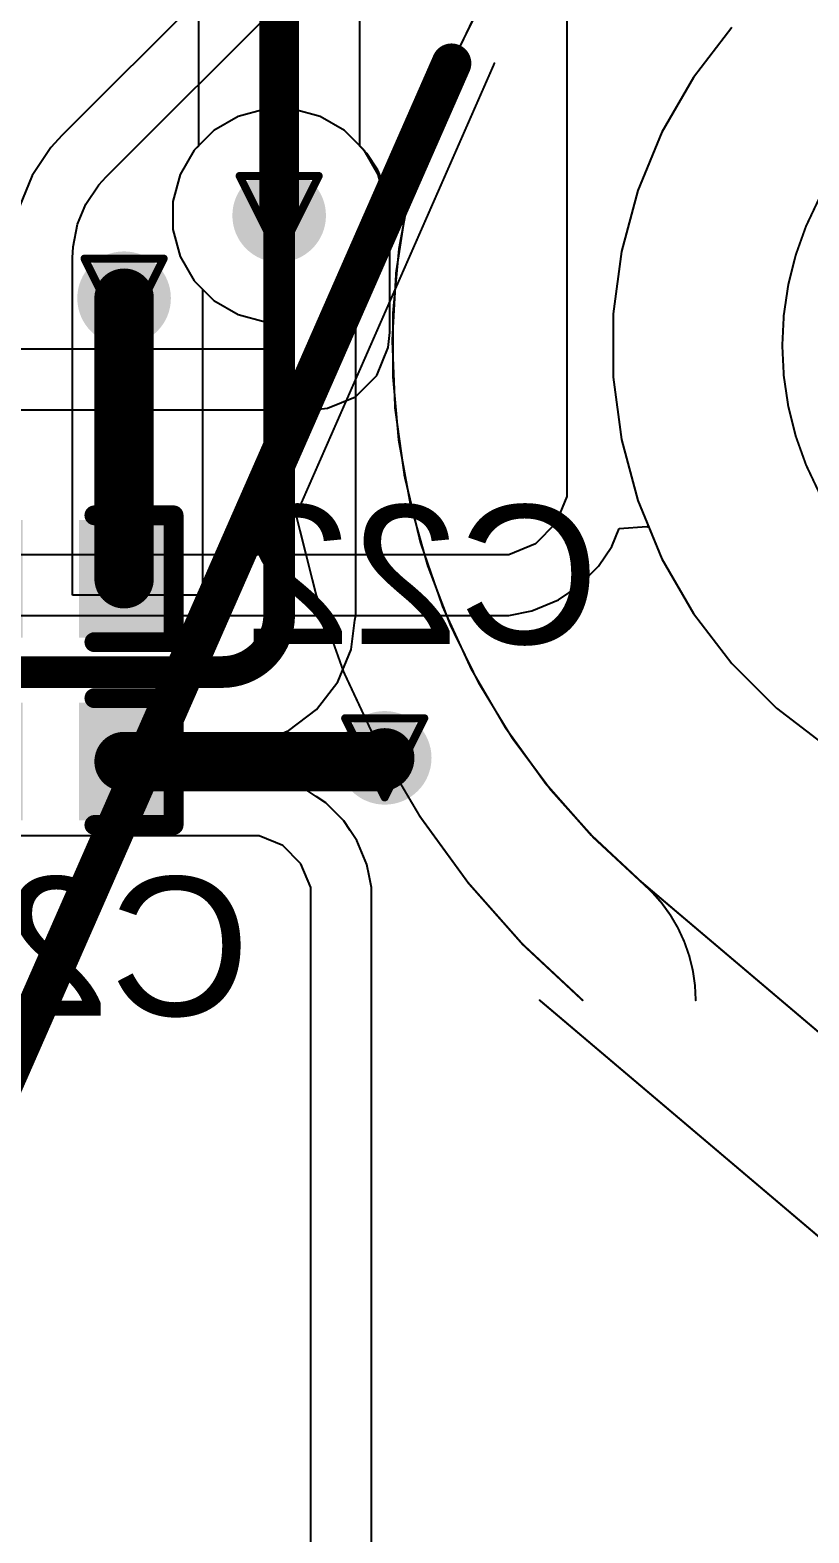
# Model space of a CAD drawing. Header units: inches. Extents: x -18 to 217, y -14 to 159.
# Drawn here: x 9.69 to 14.68, y 31.23 to 40.86 of the extents above; entities that cross this region are included whole.
import ezdxf

# ---------------------------------------------------------------- set-up
doc = ezdxf.new("R2010")
doc.units = ezdxf.units.IN
for name, color, linetype in [('Bottom Layer', 5, 'Continuous'), ('Bottom Overlay', 54, 'Continuous'), ('Bottom Paste', 16, 'Continuous'), ('Bottom Solder', 6, 'Continuous'), ('Dimension', 6, 'Continuous'), ('Drill Drawing', 1, 'Continuous'), ('Fabrication', 76, 'Continuous'), ('Multi-Layer', 9, 'Continuous'), ('Top Layer', 1, 'Continuous'), ('Top Overlay', 2, 'Continuous'), ('Via Holes', 16, 'Continuous')]:
    doc.layers.add(name, color=color, linetype=linetype)
doc.styles.add('Arial', font='', dxfattribs={"height": 0.2})
doc.styles.get('Arial').set_extended_font_data('Arial')

# ---------------------------------------------------------------- blocks, each defined once
blk = doc.blocks.new('C___0402_B_72')
at = {"layer": 'Bottom Layer'}
for points in [[(-0.24130254, 0.3175), (-0.24130254, -0.3175), (-0.6985025399999999, -0.3175), (-0.6985025399999999, 0.3175)], [(0.69849746, 0.3175), (0.69849746, -0.3175), (0.24129746, -0.3175), (0.24129746, 0.3175)]]:
    blk.add_hatch(color=5, dxfattribs=at).paths.add_polyline_path(points)
at = {"layer": 'Bottom Paste'}
for points in [[(-0.24130254, 0.3175), (-0.24130254, -0.3175), (-0.6985025399999999, -0.3175), (-0.6985025399999999, 0.3175)], [(0.69849746, 0.3175), (0.69849746, -0.3175), (0.24129746, -0.3175), (0.24129746, 0.3175)]]:
    blk.add_hatch(color=16, dxfattribs=at).paths.add_polyline_path(points)
at = {"layer": 'Bottom Solder'}
for points in [[(-0.18130266, 0.37749988), (-0.1813026599999999, -0.37749988), (-0.75850242, -0.37749988), (-0.75850242, 0.37749988)], [(0.7584973399999999, 0.37749988), (0.7584973399999999, -0.37749988), (0.18129758, -0.37749988), (0.18129758, 0.37749988)]]:
    blk.add_hatch(color=6, dxfattribs=at).paths.add_polyline_path(points)
at = {"layer": 'Bottom Overlay', "const_width": 0.127}
for points in [[(-0.7874050799999999, 0.40640508), (-0.78741016, -0.40640254)], [(-0.27940508, 0.40640254), (-0.7874050799999999, 0.40640508)], [(0.7874050799999999, 0.40640508), (0.27940508, 0.40639492)], [(0.7874050799999999, 0.40640508), (0.78739746, -0.4064)], [(-0.27940508, -0.40640508), (-0.78741016, -0.40640254)], [(0.78739746, -0.4064), (0.2794, -0.4063923799999999)]]:
    blk.add_lwpolyline(points, dxfattribs=at)
at = {"layer": 'Bottom Overlay', "const_width": 0.0635}
for points in [[(-0.8191550799999999, 0.40640508, 1), (-0.75565508, 0.40640508, 1)], [(-0.8191550799999999, 0.40640508, 1), (-0.75565508, 0.40640508, 1)], [(-0.31115508, 0.40640254, 1), (-0.24765508, 0.40640254, 1)], [(0.24765508, 0.40639492, 1), (0.31115508, 0.40639492, 1)], [(0.75565508, 0.40640508, 1), (0.8191550799999999, 0.40640508, 1)], [(0.75565508, 0.40640508, 1), (0.8191550799999999, 0.40640508, 1)], [(-0.8191601599999999, -0.40640254, 1), (-0.7556601599999999, -0.40640254, 1)], [(-0.8191601599999999, -0.40640254, 1), (-0.7556601599999999, -0.40640254, 1)], [(-0.31115508, -0.40640508, 1), (-0.24765508, -0.40640508, 1)], [(0.24765, -0.4063923799999999, 1), (0.31115, -0.4063923799999999, 1)], [(0.7556474599999999, -0.4064, 1), (0.8191474599999999, -0.4064, 1)], [(0.7556474599999999, -0.4064, 1), (0.8191474599999999, -0.4064, 1)]]:
    blk.add_lwpolyline(points, format="xyb", close=True, dxfattribs=at)
blk = doc.blocks.new('C___0402_B_73')
at = {"layer": 'Bottom Layer'}
for points in [[(-0.24129746, 0.31749492), (-0.24129746, -0.31750508), (-0.69849746, -0.31750508), (-0.69849746, 0.31749492)], [(0.69849746, 0.3175), (0.69849746, -0.3175), (0.24129746, -0.3175), (0.24129746, 0.3175)]]:
    blk.add_hatch(color=5, dxfattribs=at).paths.add_polyline_path(points)
at = {"layer": 'Bottom Paste'}
for points in [[(-0.24129746, 0.31749492), (-0.24129746, -0.31750508), (-0.69849746, -0.31750508), (-0.69849746, 0.31749492)], [(0.69849746, 0.3175), (0.69849746, -0.3175), (0.24129746, -0.3175), (0.24129746, 0.3175)]]:
    blk.add_hatch(color=16, dxfattribs=at).paths.add_polyline_path(points)
at = {"layer": 'Bottom Solder'}
for points in [[(-0.18129758, 0.3774948), (-0.18129758, -0.3775049599999999), (-0.7584973399999999, -0.3775049599999999), (-0.7584973399999999, 0.3774948)], [(0.7584973399999999, 0.37749988), (0.7584973399999999, -0.37749988), (0.18129758, -0.37749988), (0.18129758, 0.37749988)]]:
    blk.add_hatch(color=6, dxfattribs=at).paths.add_polyline_path(points)
at = {"layer": 'Bottom Overlay', "const_width": 0.127}
for points in [[(-0.27939746, 0.40640254), (-0.78740762, 0.40639492)], [(-0.78739746, -0.4064), (-0.78740762, 0.40639492)], [(0.7874050799999999, 0.4064), (0.27940508, 0.4064)], [(0.7874050799999999, 0.4064), (0.78739746, -0.4064)], [(-0.2794, -0.40639746), (-0.78739746, -0.4064)], [(0.78739746, -0.4064), (0.27940508, -0.40640508)]]:
    blk.add_lwpolyline(points, dxfattribs=at)
at = {"layer": 'Bottom Overlay', "const_width": 0.0635}
for points in [[(-0.81915762, 0.40639492, 1), (-0.7556576199999999, 0.40639492, 1)], [(-0.81915762, 0.40639492, 1), (-0.7556576199999999, 0.40639492, 1)], [(-0.31114746, 0.40640254, 1), (-0.24764746, 0.40640254, 1)], [(0.24765508, 0.4064, 1), (0.31115508, 0.4064, 1)], [(0.75565508, 0.4064, 1), (0.8191550799999999, 0.4064, 1)], [(0.75565508, 0.4064, 1), (0.8191550799999999, 0.4064, 1)], [(-0.8191474599999999, -0.4064, 1), (-0.7556474599999999, -0.4064, 1)], [(-0.8191474599999999, -0.4064, 1), (-0.7556474599999999, -0.4064, 1)], [(-0.31115, -0.40639746, 1), (-0.24765, -0.40639746, 1)], [(0.24765508, -0.40640508, 1), (0.31115508, -0.40640508, 1)], [(0.7556474599999999, -0.4064, 1), (0.8191474599999999, -0.4064, 1)], [(0.7556474599999999, -0.4064, 1), (0.8191474599999999, -0.4064, 1)]]:
    blk.add_lwpolyline(points, format="xyb", close=True, dxfattribs=at)

msp = doc.modelspace()

# ---------------------------------------------------------------- hatches: boundary and pattern name
at = {"layer": 'Bottom Layer'}
h = msp.add_hatch(color=5, dxfattribs=at)
edge = h.paths.add_edge_path()
edge.add_arc((11.2861979, 39.67600142), 0.2999994, 0, 360)
h = msp.add_hatch(color=5, dxfattribs=at)
edge = h.paths.add_edge_path()
edge.add_arc((10.29217144, 39.1461625), 0.2999994, 0, 360)
h = msp.add_hatch(color=5, dxfattribs=at)
edge = h.paths.add_edge_path()
edge.add_arc((11.96279802, 36.2000165), 0.2999994, 0, 360)
at = {"layer": 'Top Layer'}
h = msp.add_hatch(color=1, dxfattribs=at)
edge = h.paths.add_edge_path()
edge.add_arc((11.2861979, 39.67600142), 0.2999994, 0, 360)
h = msp.add_hatch(color=1, dxfattribs=at)
edge = h.paths.add_edge_path()
edge.add_arc((10.29217144, 39.1461625), 0.2999994, 0, 360)
h = msp.add_hatch(color=1, dxfattribs=at)
edge = h.paths.add_edge_path()
edge.add_arc((11.96279802, 36.2000165), 0.2999994, 0, 360)
at = {"layer": 'Via Holes'}
h = msp.add_hatch(color=7, dxfattribs=at)
edge = h.paths.add_edge_path()
edge.add_arc((11.2861979, 39.67600142), 0.1499997, 0, 360)
h = msp.add_hatch(color=7, dxfattribs=at)
edge = h.paths.add_edge_path()
edge.add_arc((10.29217144, 39.1461625), 0.1499997, 0, 360)
h = msp.add_hatch(color=7, dxfattribs=at)
edge = h.paths.add_edge_path()
edge.add_arc((11.96279802, 36.2000165), 0.1499997, 0, 360)

# ---------------------------------------------------------------- linework, layer by layer
at = {"layer": 'Bottom Layer'}
for p, q in [((11.91805338, 42.21403038), (9.895530119999998, 40.19150712)), ((10.1769672, 39.92357268), (12.18597512, 41.9325806)), ((14.18724112, 40.88087836), (13.94112528, 40.56013224)), ((13.94112528, 40.56013224), (13.73897938, 40.21000848)), ((11.02334092, 40.31059248), (10.86805294, 40.2209381)), ((11.19654352, 40.35700082), (11.02334092, 40.31059248)), ((11.37585228, 40.35700082), (11.19654352, 40.35700082)), ((11.54905488, 40.31059248), (11.37585228, 40.35700082)), ((11.70434286, 40.2209381), (11.54905488, 40.31059248)), ((9.895530119999998, 40.19150712), (9.82312234, 40.11161904)), ((10.86805294, 40.2209381), (10.74126122, 40.09414638)), ((11.83113458, 40.09414638), (11.70434286, 40.2209381)), ((13.73897938, 40.21000848), (13.5842629, 39.83649132)), ((9.82312234, 40.11161904), (9.703460399999999, 39.93254141999999)), ((10.74126122, 40.09414638), (10.65160684, 39.93885839999999)), ((11.92078896, 39.93885839999999), (11.83113458, 40.09414638)), ((9.703460399999999, 39.93254141999999), (9.62103994, 39.73355782)), ((10.1301931, 39.87196495999999), (10.1769672, 39.92357268)), ((10.65160684, 39.93885839999999), (10.6051985, 39.7656558)), ((11.9671973, 39.7656558), (11.92078896, 39.93885839999999)), ((10.04771422, 39.74853112), (10.1301931, 39.87196495999999)), ((13.5842629, 39.83649132), (13.47962506, 39.44597648)), ((9.994577419999999, 39.62024842), (10.04771422, 39.74853112)), ((10.6051985, 39.7656558), (10.6051985, 39.58634704)), ((11.9671973, 39.58634704), (11.9671973, 39.7656558)), ((9.96561888, 39.47464292), (9.994577419999999, 39.62024842)), ((10.6051985, 39.58634704), (10.65160684, 39.41314444)), ((11.92078896, 39.41314444), (11.9671973, 39.58634704)), ((9.96220004, 37.24206928), (9.962205119999998, 39.40510534)), ((9.962205119999998, 39.40510534), (9.96561888, 39.47464292)), ((10.65160684, 39.41314444), (10.74126122, 39.25785646)), ((11.83113458, 39.25785646), (11.92078896, 39.41314444)), ((13.47962506, 39.44597648), (13.42685656, 39.04514416)), ((10.74126122, 39.25785646), (10.79414402, 39.20497366)), ((11.77825178, 39.20497366), (11.83113458, 39.25785646)), ((10.79414402, 39.20497366), (10.79414402, 37.24206928)), ((11.77825178, 37.11497783999999), (11.77825178, 39.20497366)), ((13.42685656, 39.04514416), (13.42685656, 38.6408549)), ((13.42685656, 38.6408549), (13.47962506, 38.24002257999999)), ((13.47962506, 38.24002257999999), (13.5842629, 37.84950774)), ((13.5842629, 37.84950774), (13.73897938, 37.47599058)), ((13.73897938, 37.47599058), (13.94112528, 37.12586682)), ((10.79414402, 37.24206928), (9.96220004, 37.24206928)), ((11.77191956, 37.08314147999999), (11.77825178, 37.11497783999999)), ((13.94112528, 37.12586682), (14.18724112, 36.8051207)), ((11.74698184, 36.89372098), (11.77191956, 37.08314147999999)), ((11.66157942, 36.68753902), (11.74698184, 36.89372098)), ((14.18724112, 36.8051207), (14.47311812, 36.5192437)), ((11.52572244, 36.51049086), (11.66157942, 36.68753902)), ((11.34867428, 36.37463388), (11.52572244, 36.51049086)), ((14.47311812, 36.5192437), (14.79386424, 36.27312786)), ((11.14249232, 36.28923146), (11.34867428, 36.37463388)), ((10.97528412, 36.26721728), (11.14249232, 36.28923146)), ((10.97977738, 36.09305964), (10.97528412, 36.26721728)), ((10.98049366, 36.08846478), (10.97977738, 36.09305964)), ((11.0756192, 36.08846478), (10.98049366, 36.08846478)), ((11.0756446, 36.08845969999999), (11.0756192, 36.08846478)), ((11.15760024, 36.08851304), (11.0756446, 36.08845969999999)), ((11.1576739, 36.0884978), (11.15760024, 36.08851304)), ((11.15774502, 36.08851304), (11.1576739, 36.0884978)), ((11.2314482, 36.07387248), (11.15774502, 36.08851304)), ((11.3062766, 36.05903888), (11.2314482, 36.07387248)), ((11.30633756, 36.05899823999999), (11.3062766, 36.05903888)), ((11.30641122, 36.058983), (11.30633756, 36.05899823999999)), ((11.4583845, 35.99608244), (11.30641122, 36.058983)), ((11.45843784, 35.99604687999999), (11.4583845, 35.99608244)), ((11.45850388, 35.99603418), (11.45843784, 35.99604687999999)), ((11.52261602, 35.95318946), (11.45850388, 35.99603418)), ((11.58443454, 35.91190938), (11.52261602, 35.95318946)), ((11.5844701, 35.9118535), (11.58443454, 35.91190938)), ((11.58452598, 35.91181794), (11.5844701, 35.9118535)), ((11.70081988, 35.79551387999999), (11.58452598, 35.91181794)), ((11.70086052, 35.79545038), (11.70081988, 35.79551387999999)), ((11.7009164, 35.79541482), (11.70086052, 35.79545038)), ((11.74219902, 35.73357598), (11.7009164, 35.79541482)), ((11.07561666, 35.69999972), (7.13602078, 35.70001749999999)), ((11.1578517, 35.70004798), (11.07561412, 35.69999464)), ((11.07561412, 35.69999464), (11.07561666, 35.69999972)), ((11.30982498, 35.63714742), (11.1578517, 35.70004798)), ((11.78502088, 35.66948161999999), (11.74219902, 35.73357598)), ((11.78503358, 35.66941558), (11.78502088, 35.66948161999999)), ((11.78507422, 35.66935462), (11.78503358, 35.66941558)), ((11.84795446, 35.51737371999999), (11.78507422, 35.66935462)), ((11.42611888, 35.52084082), (11.30982498, 35.63714742)), ((11.48899912, 35.36885992), (11.42611888, 35.52084082)), ((11.8479697, 35.51730006), (11.84795446, 35.51737371999999)), ((11.8480078, 35.51724164), (11.8479697, 35.51730006)), ((11.86244008, 35.4443919), (11.8480078, 35.51724164)), ((11.48893562, 35.28662233999999), (11.48899912, 35.36885992)), ((11.87746418, 35.36870244), (11.86244008, 35.4443919)), ((11.87740068, 35.28632516), (11.87746418, 35.3685602)), ((11.87744894, 35.36863132), (11.87746418, 35.36870244)), ((11.87746418, 35.3685602), (11.87744894, 35.36863132)), ((11.48897372, 29.58644578), (11.48893562, 35.28662233999999)), ((11.87743878, 29.60523924), (11.87740068, 35.28632516))]:
    msp.add_line(p, q, dxfattribs=at)
for points, const_width in [([(11.2861979, 37.11497783999999), (11.2861979, 39.67108398)], 0.2032), ([(10.29216636, 39.1461625), (10.29217144, 39.1461625)], 0.3809999999999999), ([(10.29216636, 37.34805078), (10.29216636, 39.1461625)], 0.3809999999999999), ([(7.53601998, 36.7500154), (10.92123546, 36.7500154)], 0.2032), ([(10.29217144, 36.1762167), (11.93899822, 36.1762167)], 0.3809999999999999)]:
    msp.add_lwpolyline(points, dxfattribs=dict(at, const_width=const_width))
for points, const_width in [([(11.2353979, 39.67108398, 1), (11.3369979, 39.67108398, 1)], 0.1016), ([(10.19691636, 39.1461625, 1), (10.38741636, 39.1461625, 1)], 0.1905), ([(10.19691636, 39.1461625, 1), (10.38741636, 39.1461625, 1)], 0.1905), ([(10.19692144, 39.1461625, 1), (10.38742144, 39.1461625, 1)], 0.1905), ([(10.19691636, 37.34805078, 1), (10.38741636, 37.34805078, 1)], 0.1905), ([(11.2353979, 37.11497783999999, 1), (11.3369979, 37.11497783999999, 1)], 0.1016), ([(11.2353979, 37.11497783999999, 1), (11.3369979, 37.11497783999999, 1)], 0.1016), ([(10.87043546, 36.7500154, 1), (10.97203546, 36.7500154, 1)], 0.1016), ([(10.87043546, 36.7500154, 1), (10.97203546, 36.7500154, 1)], 0.1016), ([(10.19692144, 36.1762167, 1), (10.38742144, 36.1762167, 1)], 0.1905), ([(11.84374822, 36.1762167, 1), (12.03424822, 36.1762167, 1)], 0.1905), ([(11.84374822, 36.1762167, 1), (12.03424822, 36.1762167, 1)], 0.1905), ([(11.86754802, 36.2000165, 1), (12.05804802, 36.2000165, 1)], 0.1905)]:
    msp.add_lwpolyline(points, format="xyb", close=True, dxfattribs=dict(at, const_width=const_width))
for points, const_width in [([(11.2861979, 37.11497783999999, -0.4142135623730951), (10.92123546, 36.7500154)], 0.2032), ([(11.96279802, 36.2000165, -0.4142135623730951), (11.93899822, 36.1762167)], 0.3809999999999999)]:
    msp.add_lwpolyline(points, format="xyb", dxfattribs=dict(at, const_width=const_width))
at = {"layer": 'Dimension', "const_width": 0.254}
msp.add_lwpolyline([(58.31000022, 19.46699942, 1), (13.30999878, 19.46699942, 1)], format="xyb", close=True, dxfattribs=at)
at = {"layer": 'Drill Drawing', "const_width": 0.0508}
for points in [[(11.0321979, 39.93000142), (11.5401979, 39.93000142)], [(11.0321979, 39.93000142), (11.2861979, 39.42200141999999)], [(11.2861979, 39.42200141999999), (11.5401979, 39.93000142)], [(10.03817144, 39.40016249999999), (10.54617144, 39.40016249999999)], [(10.03817144, 39.40016249999999), (10.29217144, 38.8921625)], [(10.29217144, 38.8921625), (10.54617144, 39.40016249999999)], [(11.70879802, 36.45401649999999), (12.21679802, 36.45401649999999)], [(11.70879802, 36.45401649999999), (11.96279802, 35.9460165)], [(11.96279802, 35.9460165), (12.21679802, 36.45401649999999)]]:
    msp.add_lwpolyline(points, dxfattribs=at)
at = {"layer": 'Drill Drawing', "const_width": 0.0254}
for points in [[(11.0194979, 39.93000142, 1), (11.0448979, 39.93000142, 1)], [(11.0194979, 39.93000142, 1), (11.0448979, 39.93000142, 1)], [(11.5274979, 39.93000142, 1), (11.5528979, 39.93000142, 1)], [(11.5274979, 39.93000142, 1), (11.5528979, 39.93000142, 1)], [(10.02547144, 39.40016249999999, 1), (10.05087144, 39.40016249999999, 1)], [(10.02547144, 39.40016249999999, 1), (10.05087144, 39.40016249999999, 1)], [(10.53347144, 39.40016249999999, 1), (10.55887144, 39.40016249999999, 1)], [(10.53347144, 39.40016249999999, 1), (10.55887144, 39.40016249999999, 1)], [(11.2734979, 39.42200141999999, 1), (11.2988979, 39.42200141999999, 1)], [(11.2734979, 39.42200141999999, 1), (11.2988979, 39.42200141999999, 1)], [(10.27947144, 38.8921625, 1), (10.30487144, 38.8921625, 1)], [(10.27947144, 38.8921625, 1), (10.30487144, 38.8921625, 1)], [(11.69609802, 36.45401649999999, 1), (11.72149802, 36.45401649999999, 1)], [(11.69609802, 36.45401649999999, 1), (11.72149802, 36.45401649999999, 1)], [(12.20409802, 36.45401649999999, 1), (12.22949802, 36.45401649999999, 1)], [(12.20409802, 36.45401649999999, 1), (12.22949802, 36.45401649999999, 1)], [(11.95009802, 35.9460165, 1), (11.97549802, 35.9460165, 1)], [(11.95009802, 35.9460165, 1), (11.97549802, 35.9460165, 1)]]:
    msp.add_lwpolyline(points, format="xyb", close=True, dxfattribs=at)
at = {"layer": 'Fabrication', "const_width": 0.0127}
for points in [[(13.60255598, 35.40917226, -1.086164305694863), (19.94478104, 41.75152178)], [(13.60255598, 35.40917226, -1.086164305694863), (19.94478104, 41.75152178)], [(12.39104456, 40.65211072, -0.29767240269937), (16.5124892, 43.34274796)], [(12.39104456, 40.65211072, -0.29767240269937), (16.5124892, 43.34274796)], [(13.60255598, 35.40917226, -0.3318763695884771), (12.39104456, 40.65211072)], [(13.60255598, 35.40917226, -0.3318763695884771), (12.39104456, 40.65211072)], [(13.23119274, 34.6461588, -0.1688785753574993), (11.39456954, 37.75671646)], [(13.23119274, 34.6461588, -0.1688785753574993), (11.39456954, 37.75671646)], [(13.60255598, 35.40917226, -0.2204627440505006), (13.95617732, 34.64615626)], [(13.60255598, 35.40917226, -0.2204627440505006), (13.95617732, 34.64615626)]]:
    msp.add_lwpolyline(points, format="xyb", dxfattribs=at)
at = {"layer": 'Fabrication'}
for points, const_width in [([(18.511266, 38.8427468, 1), (14.51126384, 38.8427468, 1)], 0.0127), ([(18.511266, 38.8427468, 1), (14.51126384, 38.8427468, 1)], 0.0127), ([(18.511266, 38.8427468, 1), (14.51126384, 38.8427468, 1)], 0.0127), ([(18.511266, 38.8427468, 1), (14.51126384, 38.8427468, 1)], 0.0127), ([(12.38786956, 40.65211072, 1), (12.39421956, 40.65211072, 1)], 0.00635), ([(12.38786956, 40.65211072, 1), (12.39421956, 40.65211072, 1)], 0.00635), ([(12.38786956, 40.65211072, 1), (12.39421956, 40.65211072, 1)], 0.00635), ([(12.38786956, 40.65211072, 1), (12.39421956, 40.65211072, 1)], 0.00635), ([(12.66288298, 40.65210818, 1), (12.66923298, 40.65210818, 1)], 0.00635), ([(12.66288298, 40.65210818, 1), (12.66923298, 40.65210818, 1)], 0.00635), ([(14.50808884, 38.8427468, 1), (14.51443884, 38.8427468, 1)], 0.00635), ([(14.50808884, 38.8427468, 1), (14.51443884, 38.8427468, 1)], 0.00635), ([(14.50808884, 38.8427468, 1), (14.51443884, 38.8427468, 1)], 0.00635), ([(14.50808884, 38.8427468, 1), (14.51443884, 38.8427468, 1)], 0.00635), ([(11.391392, 37.75671392, 1), (11.397742, 37.75671392, 1)], 0.00635), ([(11.391392, 37.75671392, 1), (11.397742, 37.75671392, 1)], 0.00635), ([(11.39139454, 37.75671646, 1), (11.39774454, 37.75671646, 1)], 0.00635), ([(11.39139454, 37.75671646, 1), (11.39774454, 37.75671646, 1)], 0.00635), ([(13.59938098, 35.40917226, 1), (13.60573098, 35.40917226, 1)], 0.00635), ([(13.59938098, 35.40917226, 1), (13.60573098, 35.40917226, 1)], 0.00635), ([(13.59938098, 35.40917226, 1), (13.60573098, 35.40917226, 1)], 0.00635), ([(13.59938098, 35.40917226, 1), (13.60573098, 35.40917226, 1)], 0.00635), ([(13.59938098, 35.40917226, 1), (13.60573098, 35.40917226, 1)], 0.00635), ([(13.59938098, 35.40917226, 1), (13.60573098, 35.40917226, 1)], 0.00635), ([(13.59938098, 35.40917226, 1), (13.60573098, 35.40917226, 1)], 0.00635), ([(13.59938098, 35.40917226, 1), (13.60573098, 35.40917226, 1)], 0.00635), ([(13.59938098, 35.40917226, 1), (13.60573098, 35.40917226, 1)], 0.00635), ([(13.59938098, 35.40917226, 1), (13.60573098, 35.40917226, 1)], 0.00635), ([(12.95300178, 34.64615626, 1), (12.95935178, 34.64615626, 1)], 0.00635), ([(12.95300178, 34.64615626, 1), (12.95935178, 34.64615626, 1)], 0.00635), ([(13.22801774, 34.6461588, 1), (13.23436774, 34.6461588, 1)], 0.00635), ([(13.22801774, 34.6461588, 1), (13.23436774, 34.6461588, 1)], 0.00635), ([(13.95300232, 34.64615626, 1), (13.95935232, 34.64615626, 1)], 0.00635), ([(13.95300232, 34.64615626, 1), (13.95935232, 34.64615626, 1)], 0.00635)]:
    msp.add_lwpolyline(points, format="xyb", close=True, dxfattribs=dict(at, const_width=const_width))
at = {"layer": 'Fabrication', "const_width": 0.0127}
for points in [[(11.394567, 37.75671392), (12.66605798, 40.65210818)], [(11.394567, 37.75671392), (12.66605798, 40.65210818)], [(13.60255598, 35.40917226), (18.42319658, 31.32542884)], [(13.60255598, 35.40917226), (18.42319658, 31.32542884)], [(13.60255598, 35.40917226), (18.42319658, 31.32542884)], [(13.60255598, 35.40917226), (18.42319658, 31.32542884)], [(12.95617678, 34.64615626), (17.10586368, 31.13080388)], [(12.95617678, 34.64615626), (17.10586368, 31.13080388)]]:
    msp.add_lwpolyline(points, dxfattribs=at)
at = {"layer": 'Multi-Layer'}
for p, q in [((14.18724112, 40.88087836), (13.94112528, 40.56013224)), ((13.94112528, 40.56013224), (13.73897938, 40.21000848)), ((13.73897938, 40.21000848), (13.5842629, 39.83649132)), ((13.5842629, 39.83649132), (13.47962506, 39.44597648)), ((13.47962506, 39.44597648), (13.42685656, 39.04514416)), ((13.42685656, 39.04514416), (13.42685656, 38.8430008)), ((13.42685656, 38.8430008), (13.42685656, 38.8430008)), ((13.42685656, 38.8430008), (13.42685656, 38.6408549)), ((13.42685656, 38.6408549), (13.47962506, 38.24002257999999)), ((13.47962506, 38.24002257999999), (13.5842629, 37.84950774)), ((13.5842629, 37.84950774), (13.73897938, 37.47599058)), ((13.73897938, 37.47599058), (13.94112528, 37.12586682)), ((13.94112528, 37.12586682), (14.18724112, 36.8051207)), ((14.18724112, 36.8051207), (14.47311812, 36.5192437)), ((14.47311812, 36.5192437), (14.79386424, 36.27312786))]:
    msp.add_line(p, q, dxfattribs=at)
at = {"layer": 'Top Layer'}
for p, q in [((11.80414962, 40.12113134), (11.80414962, 48.36486898)), ((13.13004486, 46.42187311999999), (13.13004486, 37.96704624)), ((10.76824618, 45.59726212), (10.76824618, 40.12113134)), ((10.74126122, 40.09414638), (10.65160684, 39.93885839999999)), ((10.76824618, 40.12113134), (10.74126122, 40.09414638)), ((11.80414708, 40.12112626), (11.80414962, 40.12113134)), ((11.8471569, 40.07367398), (11.80414708, 40.12112626)), ((11.91823118, 39.96730386), (11.8471569, 40.07367398)), ((10.65160684, 39.93885839999999), (10.6051985, 39.7656558)), ((11.96718968, 39.84911004), (11.91823118, 39.96730386)), ((11.99214772, 39.72363403999999), (11.96718968, 39.84911004)), ((10.6051985, 39.7656558), (10.6051985, 39.58634704)), ((11.99528716, 39.65966922), (11.99214772, 39.72363403999999)), ((11.99529224, 38.9257413), (11.99528716, 39.65966922)), ((10.6051985, 39.58634704), (10.65160684, 39.41314444)), ((10.65160684, 39.41314444), (10.74126122, 39.25785646)), ((10.74126122, 39.25785646), (10.86805294, 39.13106474)), ((10.86805294, 39.13106474), (11.02334092, 39.04141036)), ((11.02334092, 39.04141036), (11.19654098, 38.99500202)), ((11.19654098, 38.99500202), (11.1911765, 38.81942452)), ((11.98578502, 38.82921368), (11.99529224, 38.9257413)), ((11.99529224, 38.9257413), (11.99529224, 38.9257413)), ((11.91190404, 38.65085488), (11.98578502, 38.82921368)), ((11.1911765, 38.81942452), (6.1274833, 38.81942452)), ((11.77539428, 38.51434511999999), (11.91190404, 38.65085488)), ((11.5005104, 38.43095946), (11.59703548, 38.44046414)), ((11.59703548, 38.44046414), (11.77539428, 38.51434511999999)), ((6.10836472, 38.43095946), (11.5005104, 38.43095946)), ((13.13004486, 37.96704624), (13.13004486, 37.87453436)), ((13.13004486, 37.87453436), (13.05923982, 37.70359998)), ((13.05923982, 37.70359998), (12.92841204, 37.5727722)), ((13.4181342, 37.55493886), (13.46598018, 37.6704479)), ((13.46598018, 37.6704479), (13.64231206, 37.68233256)), ((13.64231206, 37.68233256), (13.6550019, 37.67873083999999)), ((13.6550019, 37.67873083999999), (13.73897938, 37.47599058)), ((12.92841204, 37.5727722), (12.75747766, 37.5019697)), ((12.66496832, 37.5019697), (4.28067978, 37.50197478)), ((12.75747766, 37.5019697), (12.66496832, 37.5019697)), ((12.66496832, 37.5019697), (12.66496832, 37.5019697)), ((13.33392558, 37.42891422), (13.4181342, 37.55493886)), ((13.73897938, 37.47599058), (13.94112528, 37.12586682)), ((13.20309526, 37.29808389999999), (13.33392558, 37.42891422)), ((13.07707062, 37.21387782), (13.20309526, 37.29808389999999)), ((12.9061337, 37.14307278), (13.07707062, 37.21387782)), ((4.280689939999999, 37.11350972), (12.66496832, 37.11350464)), ((12.66496832, 37.11350464), (12.75747766, 37.11350464)), ((12.75747766, 37.11350464), (12.9061337, 37.14307278)), ((13.94112528, 37.12586682), (14.18724112, 36.8051207)), ((14.18724112, 36.8051207), (14.47311812, 36.5192437)), ((14.47311812, 36.5192437), (14.79386424, 36.27312786))]:
    msp.add_line(p, q, dxfattribs=at)
at = {"layer": 'Top Layer', "const_width": 0.254}
msp.add_lwpolyline([(11.2861979, 39.67600142), (11.2861979, 49.14476074)], dxfattribs=at)
at = {"layer": 'Top Layer', "const_width": 0.127}
msp.add_lwpolyline([(11.2226979, 39.67600142, 1), (11.3496979, 39.67600142, 1)], format="xyb", close=True, dxfattribs=at)
at = {"layer": 'Top Layer', "const_width": 2.032}
msp.add_lwpolyline([(14.24462226, 13.13484546, -0.2676026916761695), (19.45239696, 34.99795388)], format="xyb", dxfattribs=at)
at = {"layer": 'Top Overlay', "const_width": 0.254}
msp.add_lwpolyline([(-4.56428602, 2.04202538), (12.39104456, 40.65210818)], dxfattribs=at)
at = {"layer": 'Top Overlay', "const_width": 0.127}
msp.add_lwpolyline([(12.32754456, 40.65210818, 1), (12.45454456, 40.65210818, 1)], format="xyb", close=True, dxfattribs=at)

# ---------------------------------------------------------------- block references
at = {"rotation": 180}
for name, p in [('C___0402_B_73', (9.8222689, 37.3480457)), ('C___0402_B_72', (9.8222689, 36.1762167))]:
    msp.add_blockref(name, p, dxfattribs=at)

# ---------------------------------------------------------------- texts
at = {"layer": 'Bottom Overlay', "style": 'Arial', "text_generation_flag": 2}
for s, p in [('C22', (13.33900304, 36.93046208)), ('C23', (11.10191328, 34.54746456))]:
    msp.add_text(s, height=0.889, dxfattribs=at).set_placement(p)

doc.saveas('drawing.dxf')
